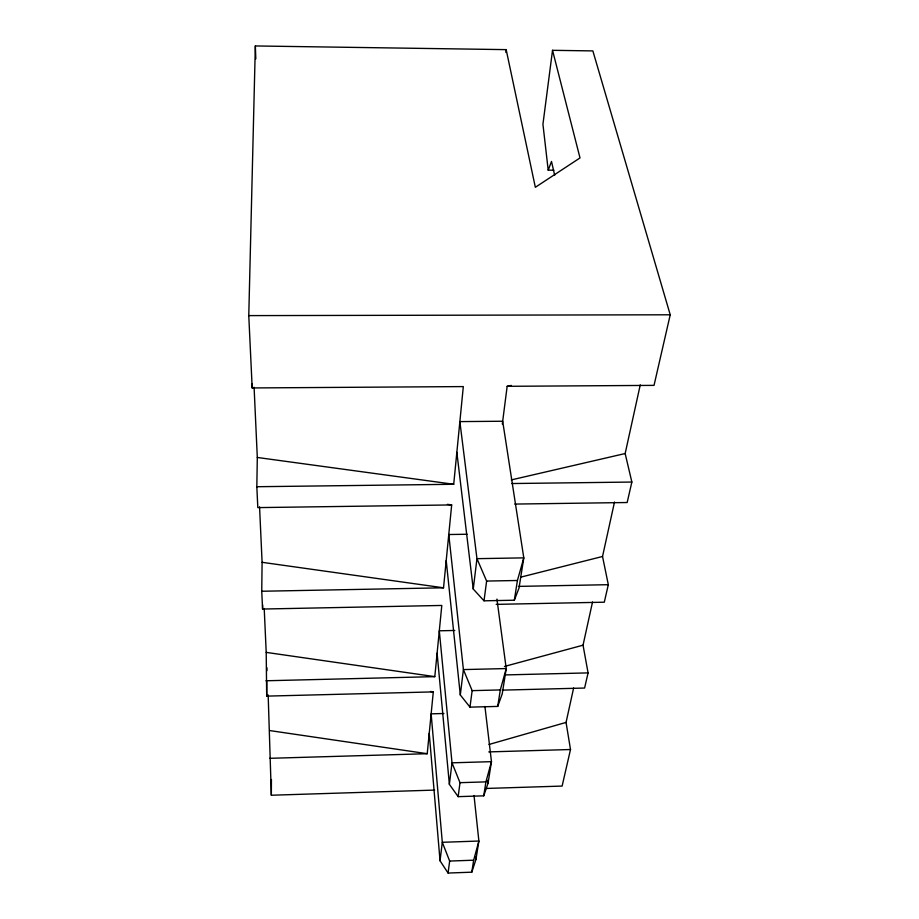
<?xml version="1.0" encoding="UTF-8"?>
<svg xmlns="http://www.w3.org/2000/svg" width="919" height="919" viewBox="0 0 919 919"><rect width="100%" height="100%" fill="white"/><g stroke="black" fill="none" stroke-linecap="round" stroke-linejoin="round"><path stroke-width="1.38" d="M434.641 790.087L271.346 795.234L271.427 779.519M271.346 795.234L268.164 694.936M269.612 758.313L427.22 753.706L433.297 691.892L266.682 696.12L266.211 652.387L264.212 608.504M266.682 696.12L266.797 681.99M266.901 670.675L266.924 667.849M265.959 680.772L434.802 676.637L441.798 605.449L262.581 609.044L261.743 591.25L262.099 562.313L259.56 506.84M262.581 609.044L262.627 604.92M261.743 591.25L443.532 587.804L451.677 504.933L257.814 507.61L256.826 486.725L257.309 457.467L254.092 387.29M256.826 486.725L453.71 484.279L463.314 386.589L252.185 387.944L252.265 383.751M252.185 387.944L248.773 315.608L255.344 45.95L506.174 49.637L535.34 187.292L580.004 157.93L552.526 50.315L592.858 50.913L670.227 314.792L654.029 385.371L507.162 386.313L502.325 424.015M505.887 52.475L506.174 49.637M474.02 795.486L478.879 841.034L475.939 859.506L471.792 872.177L448.07 873.05L440.04 860.793L442.303 842.298L431.137 713.845L443.911 713.5M484.922 706.447L491.47 761.656L488.058 783.149L483.739 795.831L458.156 796.658L449.38 784.355L452.01 762.827L439.305 630.802L454.767 630.468M496.938 599.108L506.231 668.561L502.222 693.891L497.719 706.412L469.977 707.136L460.304 694.959L463.406 669.583L448.771 534.525L467.082 534.249M473.251 589.022L476.961 558.672L459.868 421.603L502.682 421.235L523.796 557.867L518.994 588.149L514.33 600.222L484.014 600.819L473.251 589.022L456.846 452.332M552.526 50.315L542.934 124.272L548.206 170.164L553.835 170.21M448.07 873.05L449.655 861.057L442.303 842.298L478.879 841.034L473.664 860.195L471.792 872.177M458.156 796.658L460.005 782.678L452.01 762.827L491.47 761.656L485.921 781.874L483.739 795.831M469.977 707.136L472.148 690.651L463.406 669.583L506.231 668.561L500.304 689.928L497.719 706.412M484.014 600.819L486.622 581.061L476.961 558.672L523.796 557.867L517.42 580.486L514.33 600.222M486.197 788.456L562.118 786.067L570.504 749.513L566.058 722.426L573.628 687.986M502.142 690.135L584.599 688.044L588.08 672.892L583.037 645.184L592.537 601.968M496.18 604.369L604.3 602.198L608.309 584.691L602.531 556.477L614.512 501.992M514.766 504.071L627.16 502.521L631.858 482.05L625.161 453.538L640.256 384.877M548.206 170.164L551.503 161.457L554.674 175.242M488.988 744.47L566.058 722.426M504.451 666.459L583.037 645.184M521.303 577.006L602.531 556.477M511.309 479.902L625.161 453.538M507.162 386.313L511.343 385.429M449.655 861.057L473.664 860.195M460.005 782.678L485.921 781.874M488.77 751.903L570.504 749.513M505.553 674.914L588.08 672.892M472.148 690.651L500.304 689.928M486.622 581.061L517.42 580.486M518.454 586.391L608.309 584.691M511.803 483.543L631.858 482.05M248.773 315.608L670.227 314.792M257.309 457.467L453.71 484.279M447.415 504.347L451.677 504.933M262.099 562.313L443.532 587.804M266.211 652.387L434.802 676.637M430.483 691.479L433.297 691.892M269.784 730.582L427.22 753.706M487.725 780.311L488.058 783.149M446.209 560.601L460.304 694.959M475.651 856.68L475.939 859.506M437.099 653.202L449.38 784.355M429.23 733.293L440.04 860.793M255.344 45.95L255.815 58.862"/></g></svg>
